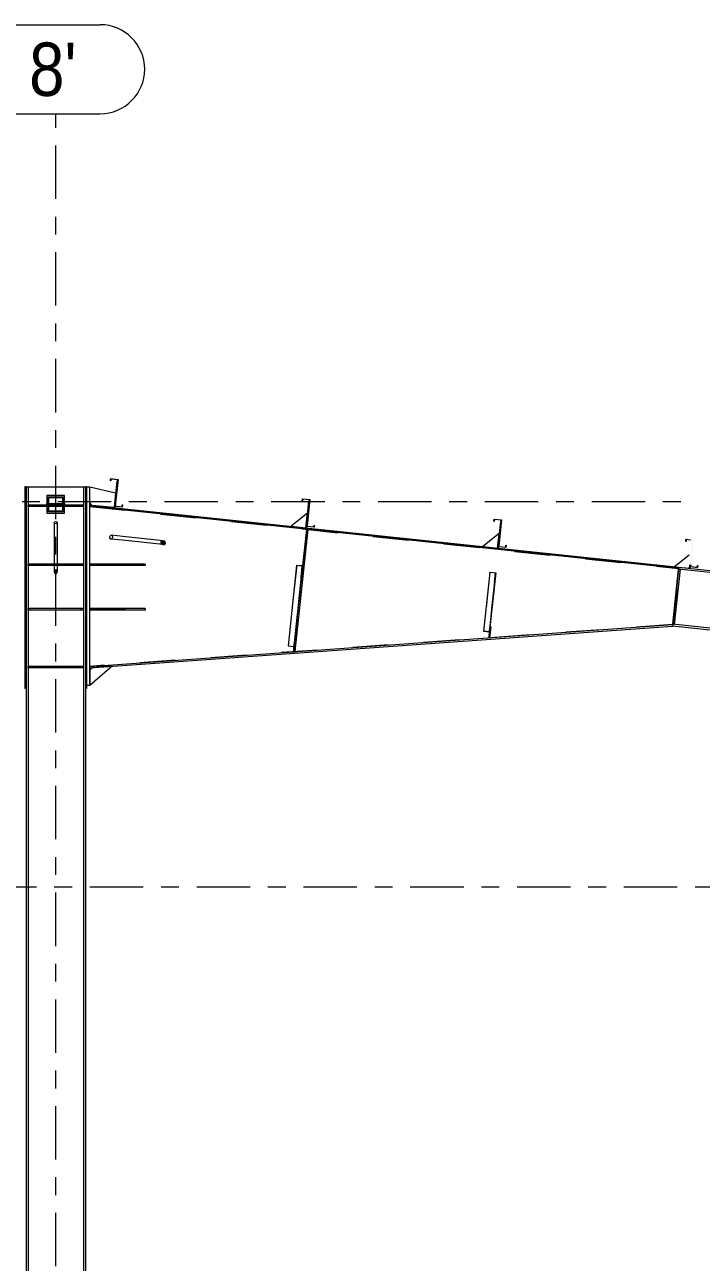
# Model space of a CAD drawing. Header units: millimetres. Extents: x -94 to 729, y -75 to 499.
# Drawn here: x 175.8 to 213.8, y 236.9 to 306.5 of the extents above; entities that cross this region are included whole.
import ezdxf

# ---------------------------------------------------------------- set-up
doc = ezdxf.new("R2010")
doc.units = ezdxf.units.MM
for name, pattern in [('XKITLINE00', [0]), ('XKITLINE02', [4, 2, -2]), ('XKITLINE03', [6, 3, -1, 1, -1])]:
    doc.linetypes.add(name, pattern=pattern)
doc.layers.add('Part', color=2, linetype='Continuous', lineweight=0)
doc.layers.add('S-grid', color=1, linetype='Continuous', lineweight=0)
doc.styles.add('ARIAL', font='ARIAL.TTF')

# ---------------------------------------------------------------- blocks, each defined once
blk = doc.blocks.new('*A181')
at = {"layer": 'Part'}
blk.add_hatch(color=3, dxfattribs=at).paths.add_polyline_path([(191.117, 276.073), (191.12, 276.105), (191.451, 276.071), (191.383, 275.425), (191.367, 275.427), (191.431, 276.04)], flags=17)
blk = doc.blocks.new('*A182')
at = {"layer": 'Part'}
blk.add_hatch(color=3, dxfattribs=at).paths.add_polyline_path([(201.968, 275.676), (201.971, 275.702), (202.302, 275.667), (202.247, 275.146), (202.231, 275.147), (202.283, 275.642)], flags=17)
blk = doc.blocks.new('*A243')
at = {"layer": 'Part'}
h = blk.add_hatch(color=3, dxfattribs=at)
h.paths.add_polyline_path([(177.17, 279.097), (177.17, 279.93), (178.003, 279.93), (178.003, 279.097)], flags=17)
h.paths.add_polyline_path([(177.203, 279.897), (177.203, 279.13), (177.97, 279.13), (177.97, 279.897)])
blk = doc.blocks.new('*A269')
at = {"layer": 'Part'}
blk.add_hatch(color=3, dxfattribs=at).paths.add_polyline_path([(181.311, 279.381), (181.323, 279.491), (181.338, 279.489), (181.324, 279.365), (180.91, 279.408), (181.068, 280.902), (180.683, 280.942), (180.671, 280.833), (180.657, 280.835), (180.67, 280.959), (181.084, 280.915), (180.927, 279.422)], flags=17)
blk = doc.blocks.new('*A271')
at = {"layer": 'Part'}
blk.add_hatch(color=3, dxfattribs=at).paths.add_polyline_path([(213.632, 275.972), (213.643, 276.082), (213.658, 276.08), (213.645, 275.956), (213.231, 275.999), (213.388, 277.493), (213.004, 277.533), (212.992, 277.424), (212.977, 277.425), (212.99, 277.55), (213.405, 277.506), (213.247, 276.013)], flags=17)
blk = doc.blocks.new('*A272')
at = {"layer": 'Part'}
blk.add_hatch(color=3, dxfattribs=at).paths.add_polyline_path([(202.858, 277.108), (202.87, 277.218), (202.885, 277.216), (202.872, 277.092), (202.457, 277.136), (202.615, 278.629), (202.23, 278.67), (202.219, 278.56), (202.204, 278.562), (202.217, 278.686), (202.631, 278.642), (202.474, 277.149)], flags=17)
blk = doc.blocks.new('*A273')
at = {"layer": 'Part'}
blk.add_hatch(color=3, dxfattribs=at).paths.add_polyline_path([(192.085, 278.245), (192.096, 278.354), (192.111, 278.353), (192.098, 278.228), (191.684, 278.272), (191.841, 279.765), (191.457, 279.806), (191.445, 279.697), (191.43, 279.698), (191.443, 279.822), (191.858, 279.779), (191.7, 278.285)], flags=17)
blk = doc.blocks.new('*A275')
at = {"layer": 'Part'}
blk.add_hatch(color=3, dxfattribs=at).paths.add_polyline_path([(183.691, 277.446), (183.736, 277.403), (183.748, 277.349), (183.725, 277.299), (183.672, 277.267), (183.605, 277.26), (183.54, 277.281), (183.496, 277.324), (183.484, 277.377), (183.507, 277.427), (183.559, 277.46), (183.627, 277.467)], flags=17)
blk = doc.blocks.new('*A276')
at = {"layer": 'Part'}
blk.add_hatch(color=3, dxfattribs=at).paths.add_polyline_path([(181.311, 279.381), (181.323, 279.491), (181.338, 279.489), (181.324, 279.365), (180.91, 279.408), (181.068, 280.902), (180.683, 280.942), (180.671, 280.833), (180.657, 280.835), (180.67, 280.959), (181.084, 280.915), (180.927, 279.422)], flags=17)
blk = doc.blocks.new('*A278')
at = {"layer": 'Part'}
blk.add_hatch(color=3, dxfattribs=at).paths.add_polyline_path([(213.632, 275.972), (213.643, 276.082), (213.658, 276.08), (213.645, 275.956), (213.231, 275.999), (213.388, 277.493), (213.004, 277.533), (212.992, 277.424), (212.977, 277.425), (212.99, 277.55), (213.405, 277.506), (213.247, 276.013)], flags=17)
blk = doc.blocks.new('*A279')
at = {"layer": 'Part'}
blk.add_hatch(color=3, dxfattribs=at).paths.add_polyline_path([(202.858, 277.108), (202.87, 277.218), (202.885, 277.216), (202.872, 277.092), (202.457, 277.136), (202.615, 278.629), (202.23, 278.67), (202.219, 278.56), (202.204, 278.562), (202.217, 278.686), (202.631, 278.642), (202.474, 277.149)], flags=17)
blk = doc.blocks.new('*A280')
at = {"layer": 'Part'}
blk.add_hatch(color=3, dxfattribs=at).paths.add_polyline_path([(192.085, 278.245), (192.096, 278.354), (192.111, 278.353), (192.098, 278.228), (191.684, 278.272), (191.841, 279.765), (191.457, 279.806), (191.445, 279.697), (191.43, 279.698), (191.443, 279.822), (191.858, 279.779), (191.7, 278.285)], flags=17)
blk = doc.blocks.new('*A281')
at = {"layer": 'Part'}
blk.add_hatch(color=3, dxfattribs=at).paths.add_polyline_path([(177.586, 275.826), (177.645, 275.796), (177.67, 275.722), (177.645, 275.649), (177.586, 275.618), (177.527, 275.649), (177.503, 275.722), (177.527, 275.796)], flags=17)
blk = doc.blocks.new('*A1137')
at = {"layer": 'S-grid', "color": 1, "linetype": 'XKITLINE03', "lineweight": 0}
blk.add_line((141.695, 279.675), (213.478, 279.675), dxfattribs=at)
blk = doc.blocks.new('*A1138')
at = {"layer": 'S-grid', "color": 1, "linetype": 'XKITLINE03', "lineweight": 0}
blk.add_line((-54.497, 258.009), (464.656, 258.009), dxfattribs=at)
blk = doc.blocks.new('*A1140')
at = {"layer": 'Part', "color": 7, "linetype": 'XKITLINE02', "lineweight": 0}
for p, q in [((212.574, 275.876), (212.248, 272.776)), ((212.577, 275.901), (212.586, 275.984)), ((285.22, 268.322), (284.87, 265.007)), ((277.514, 265.783), (277.182, 265.818)), ((277.525, 265.891), (277.194, 265.926))]:
    blk.add_line(p, q, dxfattribs=at)
at = {"layer": 'Part', "color": 2, "linetype": 'XKITLINE00', "lineweight": 0}
for p, q in [((212.577, 275.901), (212.574, 275.876)), ((285.208, 268.215), (212.574, 275.876)), ((212.586, 275.984), (285.22, 268.322)), ((212.248, 272.776), (212.236, 272.669)), ((277.194, 265.926), (212.248, 272.776)), ((277.182, 265.818), (212.236, 272.669)), ((284.87, 265.007), (277.514, 265.783)), ((284.881, 265.115), (277.525, 265.891))]:
    blk.add_line(p, q, dxfattribs=at)
blk = doc.blocks.new('*A1186')
at = {"layer": 'Part', "color": 2, "linetype": 'XKITLINE00', "lineweight": 0}
for p, q in [((191.117, 276.073), (190.64, 271.559)), ((191.451, 276.071), (190.988, 271.676)), ((191.117, 276.073), (191.12, 276.105)), ((191.431, 276.04), (191.117, 276.073)), ((191.12, 276.105), (191.451, 276.071)), ((191.367, 275.427), (191.431, 276.04)), ((191.367, 275.427), (190.938, 271.364)), ((191.367, 275.427), (191.383, 275.425)), ((190.64, 271.559), (190.955, 271.526)), ((190.938, 271.364), (190.955, 271.362))]:
    blk.add_line(p, q, dxfattribs=at)
at = {"layer": 'Part', "color": 7, "linetype": 'XKITLINE02', "lineweight": 0}
for p, q in [((190.641, 271.568), (190.973, 271.533)), ((190.955, 271.362), (190.988, 271.676))]:
    blk.add_line(p, q, dxfattribs=at)
blk = doc.blocks.new('*A1187')
at = {"layer": 'Part', "color": 7, "linetype": 'XKITLINE02', "lineweight": 0}
for p, q in [((191.12, 276.105), (190.64, 271.559)), ((191.431, 276.04), (190.938, 271.364)), ((190.955, 271.362), (191.451, 276.071)), ((190.64, 271.559), (190.955, 271.526)), ((190.641, 271.568), (190.973, 271.533)), ((190.938, 271.364), (190.955, 271.362))]:
    blk.add_line(p, q, dxfattribs=at)
blk = doc.blocks.new('*A1188')
at = {"layer": 'Part', "color": 7, "linetype": 'XKITLINE02', "lineweight": 0}
for p, q in [((191.666, 278.106), (190.941, 271.227)), ((191.023, 271.219), (191.749, 278.098)), ((191.749, 278.098), (191.666, 278.106)), ((190.954, 271.352), (191.037, 271.343)), ((190.941, 271.227), (191.023, 271.219))]:
    blk.add_line(p, q, dxfattribs=at)
blk = doc.blocks.new('*A1189')
at = {"layer": 'Part', "color": 2, "linetype": 'XKITLINE00', "lineweight": 0}
for p, q in [((191.791, 279.685), (191.633, 278.194)), ((191.832, 279.681), (191.791, 279.685)), ((191.684, 278.272), (191.675, 278.189))]:
    blk.add_line(p, q, dxfattribs=at)
at = {"layer": 'Part', "color": 7, "linetype": 'XKITLINE02', "lineweight": 0}
for p, q in [((191.684, 278.272), (191.832, 279.681)), ((191.675, 278.189), (191.633, 278.194))]:
    blk.add_line(p, q, dxfattribs=at)
blk = doc.blocks.new('*A1190')
at = {"layer": 'Part', "color": 2, "linetype": 'XKITLINE00', "lineweight": 0}
for p, q in [((191.749, 278.098), (191.025, 271.234)), ((191.666, 278.106), (191.451, 276.071)), ((190.988, 271.676), (190.941, 271.227))]:
    blk.add_line(p, q, dxfattribs=at)
at = {"layer": 'Part', "color": 7, "linetype": 'XKITLINE02', "lineweight": 0}
for p, q in [((191.749, 278.098), (191.666, 278.106)), ((191.451, 276.071), (190.988, 271.676)), ((190.954, 271.352), (191.037, 271.343)), ((191.023, 271.219), (190.941, 271.227)), ((191.025, 271.234), (191.023, 271.219))]:
    blk.add_line(p, q, dxfattribs=at)
blk = doc.blocks.new('*A1191')
at = {"layer": 'Part', "color": 2, "linetype": 'XKITLINE00', "lineweight": 0}
blk.add_line((191.721, 279.022), (190.805, 278.281), dxfattribs=at)
at = {"layer": 'Part', "color": 7, "linetype": 'XKITLINE02', "lineweight": 0}
for p, q in [((191.633, 278.194), (191.721, 279.022)), ((190.805, 278.281), (191.633, 278.194))]:
    blk.add_line(p, q, dxfattribs=at)
blk = doc.blocks.new('*A1192')
at = {"layer": 'Part', "color": 2, "linetype": 'XKITLINE00', "lineweight": 0}
for p, q in [((202.564, 278.549), (202.407, 277.057)), ((202.606, 278.545), (202.564, 278.549)), ((202.457, 277.136), (202.448, 277.053))]:
    blk.add_line(p, q, dxfattribs=at)
at = {"layer": 'Part', "color": 7, "linetype": 'XKITLINE02', "lineweight": 0}
for p, q in [((202.457, 277.136), (202.606, 278.545)), ((202.448, 277.053), (202.407, 277.057))]:
    blk.add_line(p, q, dxfattribs=at)
blk = doc.blocks.new('*A1193')
at = {"layer": 'Part', "color": 2, "linetype": 'XKITLINE00', "lineweight": 0}
for p, q in [((201.96, 272.422), (201.917, 272.013)), ((202.024, 272.631), (201.959, 272.016)), ((201.982, 272.635), (202.024, 272.631))]:
    blk.add_line(p, q, dxfattribs=at)
at = {"layer": 'Part', "color": 7, "linetype": 'XKITLINE02', "lineweight": 0}
for p, q in [((201.958, 272.009), (201.917, 272.013)), ((201.93, 272.138), (201.971, 272.133)), ((201.959, 272.016), (201.958, 272.009)), ((201.96, 272.422), (201.982, 272.635))]:
    blk.add_line(p, q, dxfattribs=at)
blk = doc.blocks.new('*A1194')
at = {"layer": 'Part', "color": 2, "linetype": 'XKITLINE00', "lineweight": 0}
blk.add_line((202.494, 277.886), (201.578, 277.145), dxfattribs=at)
at = {"layer": 'Part', "color": 7, "linetype": 'XKITLINE02', "lineweight": 0}
for p, q in [((202.407, 277.057), (202.494, 277.886)), ((201.578, 277.145), (202.407, 277.057))]:
    blk.add_line(p, q, dxfattribs=at)
blk = doc.blocks.new('*A1195')
at = {"layer": 'Part', "color": 2, "linetype": 'XKITLINE00', "lineweight": 0}
for p, q in [((213.202, 276.12), (213.181, 275.921)), ((213.231, 275.999), (213.222, 275.916))]:
    blk.add_line(p, q, dxfattribs=at)
at = {"layer": 'Part', "color": 7, "linetype": 'XKITLINE02', "lineweight": 0}
for p, q in [((213.222, 275.916), (213.181, 275.921)), ((213.231, 275.999), (213.243, 276.115))]:
    blk.add_line(p, q, dxfattribs=at)
blk = doc.blocks.new('*A1196')
at = {"layer": 'Part', "color": 2, "linetype": 'XKITLINE00', "lineweight": 0}
blk.add_line((213.16, 276.662), (212.352, 276.008), dxfattribs=at)
at = {"layer": 'Part', "color": 7, "linetype": 'XKITLINE02', "lineweight": 0}
for p, q in [((212.352, 276.008), (213.181, 275.921)), ((213.181, 275.921), (213.202, 276.12))]:
    blk.add_line(p, q, dxfattribs=at)
blk = doc.blocks.new('*A1197')
at = {"layer": 'Part', "color": 7, "linetype": 'XKITLINE02', "lineweight": 0}
for p, q in [((201.982, 272.635), (201.917, 272.013)), ((201.917, 272.013), (201.958, 272.009)), ((201.93, 272.138), (201.971, 272.133)), ((201.958, 272.009), (202.024, 272.631)), ((202.024, 272.631), (201.982, 272.635))]:
    blk.add_line(p, q, dxfattribs=at)
blk = doc.blocks.new('*A1198')
at = {"layer": 'Part', "color": 7, "linetype": 'XKITLINE02', "lineweight": 0}
for p, q in [((201.971, 275.702), (201.621, 272.381)), ((202.283, 275.642), (201.914, 272.148)), ((201.931, 272.146), (202.302, 275.667)), ((201.621, 272.381), (201.935, 272.348)), ((201.622, 272.392), (201.953, 272.357)), ((201.914, 272.148), (201.931, 272.146))]:
    blk.add_line(p, q, dxfattribs=at)
blk = doc.blocks.new('*A1199')
at = {"layer": 'Part', "color": 2, "linetype": 'XKITLINE00', "lineweight": 0}
for p, q in [((201.968, 275.676), (201.621, 272.381)), ((202.302, 275.667), (201.96, 272.422)), ((201.968, 275.676), (201.971, 275.702)), ((202.283, 275.642), (201.968, 275.676)), ((201.971, 275.702), (202.302, 275.667)), ((202.231, 275.147), (202.283, 275.642)), ((202.231, 275.147), (201.914, 272.148)), ((202.231, 275.147), (202.247, 275.146)), ((201.621, 272.381), (201.935, 272.348)), ((201.914, 272.148), (201.931, 272.146))]:
    blk.add_line(p, q, dxfattribs=at)
at = {"layer": 'Part', "color": 7, "linetype": 'XKITLINE02', "lineweight": 0}
for p, q in [((201.953, 272.357), (201.622, 272.392)), ((201.96, 272.422), (201.931, 272.146))]:
    blk.add_line(p, q, dxfattribs=at)
blk = doc.blocks.new('*A1200')
at = {"layer": 'Part', "color": 7, "linetype": 'XKITLINE02', "lineweight": 0}
for p, q in [((212.574, 275.876), (212.248, 272.776)), ((212.33, 272.768), (212.657, 275.867)), ((212.561, 275.752), (212.644, 275.743)), ((212.657, 275.867), (212.574, 275.876)), ((212.248, 272.776), (212.33, 272.768)), ((212.261, 272.901), (212.344, 272.892))]:
    blk.add_line(p, q, dxfattribs=at)
blk = doc.blocks.new('*A1201')
at = {"layer": 'Part', "color": 2, "linetype": 'XKITLINE00', "lineweight": 0}
for p, q in [((212.248, 272.776), (212.574, 275.876)), ((212.657, 275.867), (212.33, 272.768))]:
    blk.add_line(p, q, dxfattribs=at)
at = {"layer": 'Part', "color": 7, "linetype": 'XKITLINE02', "lineweight": 0}
for p, q in [((212.561, 275.752), (212.644, 275.743)), ((212.657, 275.867), (212.574, 275.876)), ((212.33, 272.768), (212.248, 272.776)), ((212.344, 272.892), (212.261, 272.901))]:
    blk.add_line(p, q, dxfattribs=at)
blk = doc.blocks.new('*A1372')
at = {"layer": 'S-grid', "color": 1, "linetype": 'XKITLINE03', "lineweight": 0}
blk.add_line((177.586, 164.687), (177.586, 301.476), dxfattribs=at)
at = {"layer": 'S-grid', "color": 3, "style": 'ARIAL', "width": 0.85}
blk.add_text("8'", height=3, dxfattribs=at).set_placement((176.092, 302.476))
blk = doc.blocks.new('*A1373')
at = {"layer": 'S-grid', "color": 1, "linetype": 'XKITLINE00', "lineweight": 0}
for p, q in [((175.092, 306.476), (180.081, 306.476)), ((175.092, 301.476), (180.081, 301.476))]:
    blk.add_line(p, q, dxfattribs=at)
for centre, start, end in [((175.092, 303.976), 90, 270), ((180.081, 303.976), 270, 90)]:
    blk.add_arc(centre, 2.5, start, end, dxfattribs=at)
blk = doc.blocks.new('*A1374')
at = {"layer": 'Part', "color": 2, "linetype": 'XKITLINE00', "lineweight": 0}
for p, q in [((175.92, 280.492), (179.253, 280.492)), ((176.028, 280.492), (176.028, 279.472)), ((179.145, 280.492), (179.145, 279.472)), ((176.028, 279.389), (176.028, 231.509)), ((179.145, 279.389), (179.145, 231.509)), ((175.92, 269.159), (175.92, 182.967)), ((179.253, 269.159), (179.253, 182.967))]:
    blk.add_line(p, q, dxfattribs=at)
at = {"layer": 'Part', "color": 7, "linetype": 'XKITLINE02', "lineweight": 0}
for p, q in [((175.92, 269.159), (175.92, 280.492)), ((179.253, 280.492), (179.253, 269.159)), ((176.028, 279.472), (176.028, 279.389)), ((179.145, 279.472), (179.145, 279.389))]:
    blk.add_line(p, q, dxfattribs=at)
blk = doc.blocks.new('*A1393')
at = {"layer": 'Part', "color": 2, "linetype": 'XKITLINE00', "lineweight": 0}
for p, q in [((177.17, 279.097), (177.17, 279.93)), ((177.17, 279.93), (178.003, 279.93)), ((177.203, 279.13), (177.203, 279.897)), ((177.203, 279.897), (177.97, 279.897)), ((177.97, 279.897), (177.97, 279.13)), ((178.003, 279.93), (178.003, 279.097)), ((178.003, 279.097), (177.17, 279.097)), ((177.97, 279.13), (177.203, 279.13))]:
    blk.add_line(p, q, dxfattribs=at)
blk = doc.blocks.new('*A1394')
at = {"layer": 'Part', "color": 7, "linetype": 'XKITLINE02', "lineweight": 0}
for p, q in [((179.503, 270.409), (179.503, 279.389)), ((179.503, 279.389), (212.577, 275.901)), ((212.577, 275.901), (212.245, 272.753)), ((212.23, 272.752), (179.503, 270.409))]:
    blk.add_line(p, q, dxfattribs=at)
at = {"layer": 'Part', "color": 2, "linetype": 'XKITLINE00', "lineweight": 0}
blk.add_line((212.245, 272.753), (212.23, 272.752), dxfattribs=at)
blk = doc.blocks.new('*A1395')
at = {"layer": 'Part', "color": 2, "linetype": 'XKITLINE00', "lineweight": 0}
for p, q in [((179.503, 270.409), (212.23, 272.752)), ((212.23, 272.752), (212.236, 272.669)), ((179.509, 270.325), (212.236, 272.669)), ((179.503, 270.409), (179.509, 270.325))]:
    blk.add_line(p, q, dxfattribs=at)
blk = doc.blocks.new('*A1396')
at = {"layer": 'Part', "color": 2, "linetype": 'XKITLINE00', "lineweight": 0}
for p, q in [((179.503, 279.389), (179.512, 279.472)), ((212.577, 275.901), (179.503, 279.389)), ((179.512, 279.472), (212.586, 275.984)), ((212.586, 275.984), (212.577, 275.901))]:
    blk.add_line(p, q, dxfattribs=at)
blk = doc.blocks.new('*A1397')
at = {"layer": 'Part', "color": 2, "linetype": 'XKITLINE00', "lineweight": 0}
for p, q in [((175.92, 280.492), (175.853, 280.492)), ((175.853, 280.492), (175.853, 269.159)), ((175.92, 280.492), (175.92, 269.159)), ((175.92, 269.159), (175.853, 269.159))]:
    blk.add_line(p, q, dxfattribs=at)
blk = doc.blocks.new('*A1398')
at = {"layer": 'Part', "color": 2, "linetype": 'XKITLINE00', "lineweight": 0}
for p, q in [((179.32, 280.492), (179.253, 280.492)), ((179.253, 280.492), (179.253, 269.159)), ((179.32, 280.492), (179.32, 269.159)), ((179.32, 269.159), (179.253, 269.159))]:
    blk.add_line(p, q, dxfattribs=at)
blk = doc.blocks.new('*A1400')
at = {"layer": 'Part', "color": 2, "linetype": 'XKITLINE00', "lineweight": 0}
for p, q in [((179.336, 269.326), (179.336, 280.492)), ((179.336, 280.492), (179.503, 280.492)), ((179.503, 269.326), (179.503, 280.492)), ((179.503, 269.326), (179.336, 269.326))]:
    blk.add_line(p, q, dxfattribs=at)
blk = doc.blocks.new('*A1402')
at = {"layer": 'Part', "color": 7, "linetype": 'XKITLINE02', "lineweight": 0}
for p, q in [((179.136, 270.409), (176.036, 270.409)), ((176.036, 270.409), (176.036, 270.325)), ((179.136, 270.325), (176.036, 270.325)), ((176.161, 270.325), (176.161, 270.409)), ((179.011, 270.325), (179.011, 270.409)), ((179.136, 270.325), (179.136, 270.409))]:
    blk.add_line(p, q, dxfattribs=at)
blk = doc.blocks.new('*A1403')
at = {"layer": 'Part', "color": 2, "linetype": 'XKITLINE00', "lineweight": 0}
for p, q in [((180.75, 270.414), (179.503, 269.326)), ((179.628, 270.334), (179.503, 270.2))]:
    blk.add_line(p, q, dxfattribs=at)
at = {"layer": 'Part', "color": 7, "linetype": 'XKITLINE02', "lineweight": 0}
for p, q in [((179.503, 270.2), (179.503, 269.326)), ((180.75, 270.414), (179.628, 270.334))]:
    blk.add_line(p, q, dxfattribs=at)
blk = doc.blocks.new('*A1404')
at = {"layer": 'Part', "color": 2, "linetype": 'XKITLINE00', "lineweight": 0}
for p, q in [((179.136, 270.409), (176.036, 270.409)), ((176.036, 270.325), (176.036, 270.409)), ((179.136, 270.325), (176.036, 270.325)), ((179.136, 270.409), (179.136, 270.325))]:
    blk.add_line(p, q, dxfattribs=at)
at = {"layer": 'Part', "color": 7, "linetype": 'XKITLINE02', "lineweight": 0}
for p, q in [((176.161, 270.325), (176.161, 270.409)), ((179.011, 270.325), (179.011, 270.409))]:
    blk.add_line(p, q, dxfattribs=at)
blk = doc.blocks.new('*A1411')
at = {"layer": 'Part', "color": 7, "linetype": 'XKITLINE02', "lineweight": 0}
for p, q in [((179.503, 276.076), (179.503, 276.159)), ((179.503, 276.159), (182.603, 276.159)), ((182.603, 276.076), (179.503, 276.076)), ((179.628, 276.076), (179.628, 276.159)), ((179.67, 276.076), (179.67, 276.159)), ((182.603, 276.076), (182.603, 276.159))]:
    blk.add_line(p, q, dxfattribs=at)
blk = doc.blocks.new('*A1412')
at = {"layer": 'Part', "color": 7, "linetype": 'XKITLINE02', "lineweight": 0}
for p, q in [((179.136, 273.659), (176.036, 273.659)), ((176.036, 273.659), (176.036, 273.576)), ((179.136, 273.576), (176.036, 273.576)), ((176.161, 273.576), (176.161, 273.659)), ((179.011, 273.576), (179.011, 273.659)), ((179.136, 273.576), (179.136, 273.659))]:
    blk.add_line(p, q, dxfattribs=at)
blk = doc.blocks.new('*A1413')
at = {"layer": 'Part', "color": 7, "linetype": 'XKITLINE02', "lineweight": 0}
for p, q in [((179.136, 276.159), (176.036, 276.159)), ((176.036, 276.159), (176.036, 276.076)), ((179.136, 276.076), (176.036, 276.076)), ((176.161, 276.076), (176.161, 276.159)), ((179.011, 276.076), (179.011, 276.159)), ((179.136, 276.076), (179.136, 276.159))]:
    blk.add_line(p, q, dxfattribs=at)
blk = doc.blocks.new('*A1414')
at = {"layer": 'Part', "color": 7, "linetype": 'XKITLINE02', "lineweight": 0}
for p, q in [((179.136, 279.472), (176.036, 279.472)), ((176.036, 279.472), (176.036, 279.389)), ((179.136, 279.389), (176.036, 279.389)), ((176.161, 279.389), (176.161, 279.472)), ((179.011, 279.389), (179.011, 279.472)), ((179.136, 279.389), (179.136, 279.472))]:
    blk.add_line(p, q, dxfattribs=at)
blk = doc.blocks.new('*A1415')
at = {"layer": 'Part', "color": 2, "linetype": 'XKITLINE00', "lineweight": 0}
for p, q in [((179.503, 280.492), (180.947, 280.159)), ((180.947, 280.159), (180.86, 279.33)), ((179.627, 279.46), (179.503, 279.598))]:
    blk.add_line(p, q, dxfattribs=at)
at = {"layer": 'Part', "color": 7, "linetype": 'XKITLINE02', "lineweight": 0}
for p, q in [((179.503, 279.598), (179.503, 280.492)), ((180.86, 279.33), (179.627, 279.46))]:
    blk.add_line(p, q, dxfattribs=at)
blk = doc.blocks.new('*A1416')
at = {"layer": 'Part', "color": 2, "linetype": 'XKITLINE00', "lineweight": 0}
for p, q in [((181.017, 280.822), (180.86, 279.33)), ((181.059, 280.817), (181.017, 280.822)), ((180.91, 279.408), (180.901, 279.326))]:
    blk.add_line(p, q, dxfattribs=at)
at = {"layer": 'Part', "color": 7, "linetype": 'XKITLINE02', "lineweight": 0}
for p, q in [((180.91, 279.408), (181.059, 280.817)), ((180.901, 279.326), (180.86, 279.33))]:
    blk.add_line(p, q, dxfattribs=at)
blk = doc.blocks.new('*A1417')
at = {"layer": 'Part', "color": 7, "linetype": 'XKITLINE02', "lineweight": 0}
for p, q in [((179.503, 273.576), (179.503, 273.659)), ((179.503, 273.659), (182.603, 273.659)), ((182.603, 273.576), (179.503, 273.576)), ((179.628, 273.576), (179.628, 273.659)), ((179.67, 273.576), (179.67, 273.659)), ((182.603, 273.576), (182.603, 273.659))]:
    blk.add_line(p, q, dxfattribs=at)
blk = doc.blocks.new('*A1418')
at = {"layer": 'Part', "color": 2, "linetype": 'XKITLINE00', "lineweight": 0}
for p, q in [((179.136, 273.659), (176.036, 273.659)), ((176.036, 273.576), (176.036, 273.659)), ((179.136, 273.576), (176.036, 273.576)), ((179.136, 273.659), (179.136, 273.576))]:
    blk.add_line(p, q, dxfattribs=at)
at = {"layer": 'Part', "color": 7, "linetype": 'XKITLINE02', "lineweight": 0}
for p, q in [((176.161, 273.576), (176.161, 273.659)), ((179.011, 273.576), (179.011, 273.659))]:
    blk.add_line(p, q, dxfattribs=at)
blk = doc.blocks.new('*A1419')
at = {"layer": 'Part', "color": 2, "linetype": 'XKITLINE00', "lineweight": 0}
for p, q in [((177.503, 276.159), (176.036, 276.159)), ((176.036, 276.076), (176.036, 276.159)), ((177.503, 276.076), (176.036, 276.076)), ((179.136, 276.159), (177.67, 276.159)), ((179.136, 276.076), (177.67, 276.076)), ((179.136, 276.159), (179.136, 276.076))]:
    blk.add_line(p, q, dxfattribs=at)
at = {"layer": 'Part', "color": 7, "linetype": 'XKITLINE02', "lineweight": 0}
for p, q in [((176.161, 276.076), (176.161, 276.159)), ((177.67, 276.159), (177.503, 276.159)), ((177.67, 276.076), (177.503, 276.076)), ((179.011, 276.076), (179.011, 276.159))]:
    blk.add_line(p, q, dxfattribs=at)
blk = doc.blocks.new('*A1420')
at = {"layer": 'Part', "color": 2, "linetype": 'XKITLINE00', "lineweight": 0}
for p, q in [((178.086, 280.014), (177.086, 280.014)), ((177.086, 280.014), (177.086, 279.014)), ((178.086, 279.014), (178.086, 280.014)), ((177.086, 279.014), (178.086, 279.014))]:
    blk.add_line(p, q, dxfattribs=at)
blk = doc.blocks.new('*A1421')
at = {"layer": 'Part', "color": 7, "linetype": 'XKITLINE02', "lineweight": 0}
for p, q in [((177.086, 279.472), (177.086, 279.555)), ((177.086, 279.555), (178.086, 279.555)), ((178.086, 279.472), (177.086, 279.472)), ((178.086, 279.555), (178.086, 279.472))]:
    blk.add_line(p, q, dxfattribs=at)
blk = doc.blocks.new('*A1422')
at = {"layer": 'Part', "color": 2, "linetype": 'XKITLINE00', "lineweight": 0}
for p, q in [((177.086, 279.472), (176.028, 279.472)), ((176.028, 279.389), (176.028, 279.472)), ((177.086, 279.389), (176.028, 279.389)), ((179.145, 279.472), (178.086, 279.472)), ((179.145, 279.389), (178.086, 279.389)), ((179.145, 279.472), (179.145, 279.389))]:
    blk.add_line(p, q, dxfattribs=at)
at = {"layer": 'Part', "color": 7, "linetype": 'XKITLINE02', "lineweight": 0}
for p, q in [((176.153, 279.389), (176.153, 279.472)), ((178.086, 279.472), (177.086, 279.472)), ((178.086, 279.389), (177.086, 279.389)), ((179.02, 279.389), (179.02, 279.472))]:
    blk.add_line(p, q, dxfattribs=at)
blk = doc.blocks.new('*A1423')
at = {"layer": 'Part', "color": 2, "linetype": 'XKITLINE00', "lineweight": 0}
for p, q in [((182.603, 276.159), (179.503, 276.159)), ((182.603, 276.076), (179.503, 276.076)), ((179.67, 276.076), (179.67, 276.159)), ((182.603, 276.159), (182.603, 276.076))]:
    blk.add_line(p, q, dxfattribs=at)
at = {"layer": 'Part', "color": 7, "linetype": 'XKITLINE02', "lineweight": 0}
for p, q in [((179.503, 276.159), (179.503, 276.076)), ((179.628, 276.076), (179.628, 276.159))]:
    blk.add_line(p, q, dxfattribs=at)
blk = doc.blocks.new('*A1424')
at = {"layer": 'Part', "color": 2, "linetype": 'XKITLINE00', "lineweight": 0}
for p, q in [((182.603, 273.659), (179.503, 273.659)), ((182.603, 273.576), (179.503, 273.576)), ((179.67, 273.576), (179.67, 273.659)), ((182.603, 273.659), (182.603, 273.576))]:
    blk.add_line(p, q, dxfattribs=at)
at = {"layer": 'Part', "color": 7, "linetype": 'XKITLINE02', "lineweight": 0}
for p, q in [((179.503, 273.659), (179.503, 273.576)), ((179.628, 273.576), (179.628, 273.659))]:
    blk.add_line(p, q, dxfattribs=at)
blk = doc.blocks.new('*A1473')
at = {"layer": 'Part', "color": 2, "linetype": 'XKITLINE00', "lineweight": 0}
for p, q in [((180.657, 280.835), (180.67, 280.959)), ((180.671, 280.833), (180.657, 280.835)), ((180.67, 280.959), (181.084, 280.915)), ((180.683, 280.942), (180.671, 280.833)), ((181.068, 280.902), (180.683, 280.942)), ((180.91, 279.408), (181.068, 280.902)), ((181.084, 280.915), (180.927, 279.422)), ((181.324, 279.365), (180.91, 279.408)), ((180.927, 279.422), (181.311, 279.381)), ((181.311, 279.381), (181.323, 279.491)), ((181.323, 279.491), (181.338, 279.489)), ((181.338, 279.489), (181.324, 279.365))]:
    blk.add_line(p, q, dxfattribs=at)
blk = doc.blocks.new('*A1475')
at = {"layer": 'Part', "color": 2, "linetype": 'XKITLINE00', "lineweight": 0}
for p, q in [((212.977, 277.425), (212.99, 277.55)), ((212.992, 277.424), (212.977, 277.425)), ((212.99, 277.55), (213.251, 277.522)), ((213.004, 277.533), (212.992, 277.424)), ((213.249, 277.507), (213.004, 277.533)), ((213.231, 275.999), (213.243, 276.115)), ((213.645, 275.956), (213.231, 275.999)), ((213.258, 276.114), (213.247, 276.013)), ((213.247, 276.013), (213.632, 275.972)), ((213.632, 275.972), (213.642, 276.073)), ((213.642, 276.073), (213.643, 276.082)), ((213.643, 276.082), (213.658, 276.08)), ((213.657, 276.072), (213.645, 275.956)), ((213.658, 276.08), (213.657, 276.072))]:
    blk.add_line(p, q, dxfattribs=at)
blk = doc.blocks.new('*A1476')
at = {"layer": 'Part', "color": 2, "linetype": 'XKITLINE00', "lineweight": 0}
for p, q in [((202.204, 278.562), (202.217, 278.686)), ((202.219, 278.56), (202.204, 278.562)), ((202.217, 278.686), (202.631, 278.642)), ((202.23, 278.67), (202.219, 278.56)), ((202.615, 278.629), (202.23, 278.67)), ((202.457, 277.136), (202.615, 278.629)), ((202.631, 278.642), (202.474, 277.149)), ((202.872, 277.092), (202.457, 277.136)), ((202.474, 277.149), (202.858, 277.108)), ((202.858, 277.108), (202.87, 277.218)), ((202.87, 277.218), (202.885, 277.216)), ((202.885, 277.216), (202.872, 277.092))]:
    blk.add_line(p, q, dxfattribs=at)
blk = doc.blocks.new('*A1477')
at = {"layer": 'Part', "color": 2, "linetype": 'XKITLINE00', "lineweight": 0}
for p, q in [((191.43, 279.698), (191.443, 279.822)), ((191.445, 279.697), (191.43, 279.698)), ((191.443, 279.822), (191.858, 279.779)), ((191.457, 279.806), (191.445, 279.697)), ((191.841, 279.765), (191.457, 279.806)), ((191.684, 278.272), (191.841, 279.765)), ((191.858, 279.779), (191.7, 278.285)), ((192.098, 278.228), (191.684, 278.272)), ((191.7, 278.285), (192.085, 278.245)), ((192.085, 278.245), (192.096, 278.354)), ((192.096, 278.354), (192.111, 278.353)), ((192.111, 278.353), (192.098, 278.228))]:
    blk.add_line(p, q, dxfattribs=at)
blk = doc.blocks.new('*A1479')
at = {"layer": 'Part', "color": 7, "linetype": 'XKITLINE02', "lineweight": 0}
for p, q in [((180.617, 277.68), (180.633, 277.73)), ((180.622, 277.627), (180.617, 277.68)), ((180.648, 277.586), (180.622, 277.627)), ((180.633, 277.73), (180.667, 277.765)), ((180.687, 277.567), (180.648, 277.586)), ((180.667, 277.765), (180.709, 277.775)), ((180.729, 277.577), (180.687, 277.567)), ((181.331, 277.5), (180.687, 277.567)), ((181.353, 277.707), (180.709, 277.775)), ((180.709, 277.775), (180.748, 277.757)), ((180.763, 277.612), (180.729, 277.577)), ((180.748, 277.757), (180.774, 277.715)), ((180.779, 277.663), (180.763, 277.612)), ((180.774, 277.715), (180.779, 277.663))]:
    blk.add_line(p, q, dxfattribs=at)
at = {"layer": 'Part', "color": 2, "linetype": 'XKITLINE00', "lineweight": 0}
for p, q in [((183.627, 277.467), (181.353, 277.707)), ((183.605, 277.26), (181.331, 277.5)), ((183.507, 277.427), (183.484, 277.377)), ((183.484, 277.377), (183.496, 277.324)), ((183.496, 277.324), (183.54, 277.281)), ((183.559, 277.46), (183.507, 277.427)), ((183.54, 277.281), (183.605, 277.26)), ((183.627, 277.467), (183.559, 277.46)), ((183.605, 277.26), (183.672, 277.267)), ((183.691, 277.446), (183.627, 277.467)), ((183.672, 277.267), (183.725, 277.299)), ((183.736, 277.403), (183.691, 277.446)), ((183.725, 277.299), (183.748, 277.349)), ((183.748, 277.349), (183.736, 277.403))]:
    blk.add_line(p, q, dxfattribs=at)
blk = doc.blocks.new('*A1480')
at = {"layer": 'Part', "color": 2, "linetype": 'XKITLINE00', "lineweight": 0}
for p, q in [((180.657, 280.835), (180.67, 280.959)), ((180.671, 280.833), (180.657, 280.835)), ((180.67, 280.959), (181.084, 280.915)), ((180.683, 280.942), (180.671, 280.833)), ((181.068, 280.902), (180.683, 280.942)), ((180.91, 279.408), (181.068, 280.902)), ((181.084, 280.915), (180.927, 279.422)), ((181.324, 279.365), (180.91, 279.408)), ((180.927, 279.422), (181.311, 279.381)), ((181.311, 279.381), (181.323, 279.491)), ((181.323, 279.491), (181.338, 279.489)), ((181.338, 279.489), (181.324, 279.365))]:
    blk.add_line(p, q, dxfattribs=at)
blk = doc.blocks.new('*A1482')
at = {"layer": 'Part', "color": 2, "linetype": 'XKITLINE00', "lineweight": 0}
for p, q in [((212.977, 277.425), (212.99, 277.55)), ((212.992, 277.424), (212.977, 277.425)), ((212.99, 277.55), (213.251, 277.522)), ((213.004, 277.533), (212.992, 277.424)), ((213.249, 277.507), (213.004, 277.533)), ((213.231, 275.999), (213.243, 276.115)), ((213.645, 275.956), (213.231, 275.999)), ((213.258, 276.114), (213.247, 276.013)), ((213.247, 276.013), (213.632, 275.972)), ((213.632, 275.972), (213.642, 276.073)), ((213.642, 276.073), (213.643, 276.082)), ((213.643, 276.082), (213.658, 276.08)), ((213.657, 276.072), (213.645, 275.956)), ((213.658, 276.08), (213.657, 276.072))]:
    blk.add_line(p, q, dxfattribs=at)
blk = doc.blocks.new('*A1483')
at = {"layer": 'Part', "color": 2, "linetype": 'XKITLINE00', "lineweight": 0}
for p, q in [((202.204, 278.562), (202.217, 278.686)), ((202.219, 278.56), (202.204, 278.562)), ((202.217, 278.686), (202.631, 278.642)), ((202.23, 278.67), (202.219, 278.56)), ((202.615, 278.629), (202.23, 278.67)), ((202.457, 277.136), (202.615, 278.629)), ((202.631, 278.642), (202.474, 277.149)), ((202.872, 277.092), (202.457, 277.136)), ((202.474, 277.149), (202.858, 277.108)), ((202.858, 277.108), (202.87, 277.218)), ((202.87, 277.218), (202.885, 277.216)), ((202.885, 277.216), (202.872, 277.092))]:
    blk.add_line(p, q, dxfattribs=at)
blk = doc.blocks.new('*A1484')
at = {"layer": 'Part', "color": 2, "linetype": 'XKITLINE00', "lineweight": 0}
for p, q in [((191.43, 279.698), (191.443, 279.822)), ((191.445, 279.697), (191.43, 279.698)), ((191.443, 279.822), (191.858, 279.779)), ((191.457, 279.806), (191.445, 279.697)), ((191.841, 279.765), (191.457, 279.806)), ((191.684, 278.272), (191.841, 279.765)), ((191.858, 279.779), (191.7, 278.285)), ((192.098, 278.228), (191.684, 278.272)), ((191.7, 278.285), (192.085, 278.245)), ((192.085, 278.245), (192.096, 278.354)), ((192.096, 278.354), (192.111, 278.353)), ((192.111, 278.353), (192.098, 278.228))]:
    blk.add_line(p, q, dxfattribs=at)
blk = doc.blocks.new('*A1485')
at = {"layer": 'Part', "color": 7, "linetype": 'XKITLINE02', "lineweight": 0}
for p, q in [((177.503, 278.491), (177.527, 278.538)), ((177.503, 278.491), (177.503, 277.869)), ((177.527, 278.444), (177.503, 278.491)), ((177.527, 278.538), (177.586, 278.558)), ((177.586, 278.424), (177.527, 278.444)), ((177.586, 278.558), (177.645, 278.538)), ((177.645, 278.444), (177.586, 278.424)), ((177.645, 278.538), (177.67, 278.491)), ((177.67, 278.491), (177.645, 278.444)), ((177.67, 278.491), (177.67, 277.869))]:
    blk.add_line(p, q, dxfattribs=at)
at = {"layer": 'Part', "color": 2, "linetype": 'XKITLINE00', "lineweight": 0}
for p, q in [((177.503, 277.869), (177.503, 275.722)), ((177.67, 277.869), (177.67, 275.722)), ((177.527, 275.796), (177.503, 275.722)), ((177.503, 275.722), (177.527, 275.649)), ((177.586, 275.826), (177.527, 275.796)), ((177.527, 275.649), (177.586, 275.618)), ((177.645, 275.796), (177.586, 275.826)), ((177.586, 275.618), (177.645, 275.649)), ((177.67, 275.722), (177.645, 275.796)), ((177.645, 275.649), (177.67, 275.722))]:
    blk.add_line(p, q, dxfattribs=at)

msp = doc.modelspace()

# ---------------------------------------------------------------- block references
at = {"lineweight": 0}
for name in ['*A1373', '*A1372', '*A1137', '*A1397', '*A1374', '*A1398', '*A1400', '*A1415', '*A269', '*A276', '*A1473', '*A1480', '*A1416', '*A1420', '*A243', '*A1393', '*A273', '*A280', '*A1477', '*A1484', '*A1189', '*A1422', '*A1414', '*A1421', '*A1396', '*A1394', '*A1191', '*A1485', '*A272', '*A279', '*A1476', '*A1483', '*A1192', '*A1479', '*A1188', '*A1190', '*A1194', '*A275', '*A271', '*A278', '*A1475', '*A1482', '*A1196', '*A1413', '*A1419', '*A281', '*A1411', '*A1423', '*A1186', '*A1187', '*A181', '*A1198', '*A1199', '*A182', '*A1140', '*A1200', '*A1201', '*A1195', '*A1412', '*A1418', '*A1417', '*A1424', '*A1395', '*A1193', '*A1197', '*A1402', '*A1404', '*A1403', '*A1138']:
    msp.add_blockref(name, (0, 0), dxfattribs=at)

doc.saveas('drawing.dxf')
